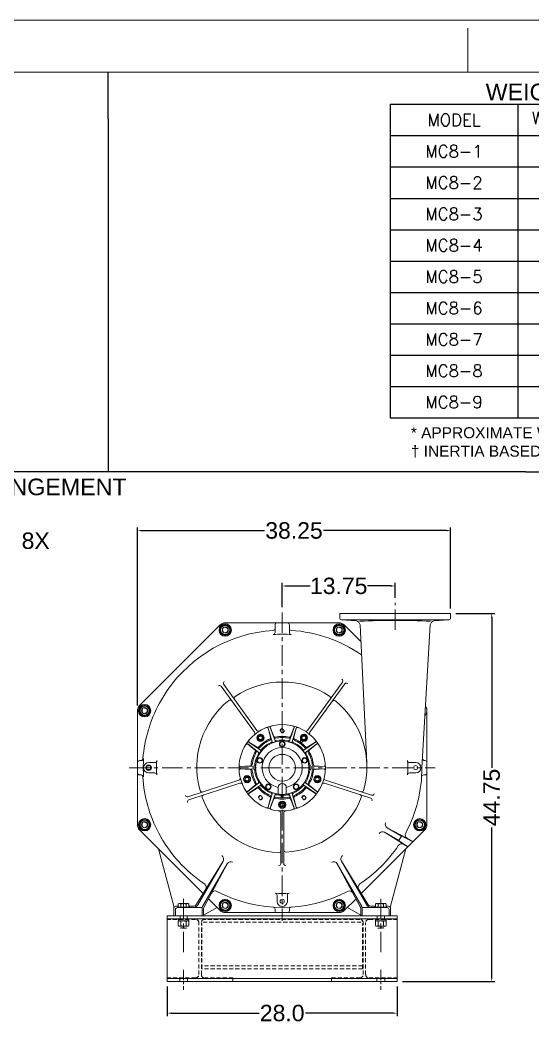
# Model space of a CAD drawing. Header units: inches. Extents: x -48 to 250, y -21 to 207.
# Drawn here: x 120.8 to 183.3, y 84.7 to 206.8 of the extents above; entities that cross this region are included whole.
import ezdxf
from ezdxf.enums import TextEntityAlignment as Align

# ---------------------------------------------------------------- set-up
doc = ezdxf.new("R2010")
doc.units = ezdxf.units.IN
doc.header["$MEASUREMENT"] = 0
doc.linetypes.add('CENTER', pattern=[2, 1.25, -0.25, 0.25, -0.25])
doc.linetypes.add('HIDDEN', pattern=[0.375, 0.25, -0.125])
doc.layers.get('Defpoints').update_dxf_attribs({"lineweight": 5})
for name, color, linetype, lineweight in [('CEN', 3, 'CENTER', 5), ('HID', 6, 'HIDDEN', 5), ('HID-HIDE', 6, 'HIDDEN', 5), ('OBJ', 7, 'Continuous', 5), ('TEXT', 104, 'Continuous', 5), ('TXT', 7, 'Continuous', 5)]:
    doc.layers.add(name, color=color, linetype=linetype, lineweight=lineweight)
doc.layers.add('Title Block', color=7, linetype='Continuous')
doc.styles.add('ACANSTS', font='romans.shx', dxfattribs={"height": 1})
doc.styles.add('Roman', font='romans')
doc.styles.get("Standard").update_dxf_attribs({"font": 'arial.ttf'})
doc.dimstyles.new('STANDARD 2 PLCS$0', dxfattribs={"dimtxt": 1, "dimasz": 0.5, "dimexe": 0.375, "dimexo": 0.625, "dimgap": 0.2, "dimtad": 0, "dimzin": 4, "dimdsep": 46, "dimtxsty": 'Standard', "dimcen": 0.09, "dimaunit": 1, "dimadec": 0, "dimazin": 1, "dimtfac": 1, "dimtofl": 0, "dimtmove": 0, "dimatfit": 3, "dimfxl": 1, "dimtolj": 1, "dimtzin": 4, "dimarcsym": 0})
doc.dimstyles.new('STANDARD 2 PLCS$3', dxfattribs={"dimtxt": 1, "dimasz": 0.5, "dimexe": 0.18, "dimexo": 0.0625, "dimgap": 0.09, "dimtad": 0, "dimtih": 1, "dimtoh": 1, "dimzin": 4, "dimdsep": 46, "dimtxsty": 'Standard', "dimcen": 0.09, "dimaunit": 1, "dimadec": 0, "dimazin": 1, "dimtfac": 1, "dimtofl": 0, "dimtmove": 1, "dimatfit": 3, "dimfxl": 1, "dimtolj": 1, "dimtzin": 4, "dimarcsym": 0})

# ---------------------------------------------------------------- blocks, each defined once
blk = doc.blocks.new('LONE STAR BLOWER TITLE BLOCK (SIZE A)')
at = {"layer": 'Title Block', "lineweight": 15}
for p, q in [((23.625, 18), (0, 18)), ((17.7188, 17.5), (17.7188, 17.9219)), ((23.125, 17.5), (0.5, 17.5)), ((23.125, 17.5), (0.5, 17.5))]:
    blk.add_line(p, q, dxfattribs=at)
at = {"layer": 'Title Block', "lineweight": 15, "style": 'ACANSTS'}
for tag, p, height in [('DRAWN_BY', (14.3692, 2.2855), 0.135), ('DRAWN_DATE', (15.5145, 2.2938), 0.135), ('DRAWING_SUBTITLE', (17.5134, 1.9768), 0.2025), ('CHECKED_BY', (14.3914, 1.9397), 0.135), ('CHECK_DATE', (15.4958, 1.9404), 0.135), ('ENGINEER', (14.3854, 1.6081), 0.135), ('DRAWING_SUBTITLE', (17.5109, 1.5494), 0.2025), ('ENG_DATE', (15.4868, 1.6029), 0.135), ('MANUFACTURING', (14.3811, 1.2706), 0.135), ('MFG_DATE', (15.4879, 1.2695), 0.135), ('CONTROL', (14.3811, 0.9331), 0.135), ('CONTROL_DATE', (15.4879, 0.932), 0.135), ('CAGE_CODE', (17.7275, 0.9163), 0.135), ('MODEL_FILE_NAME', (8.2952, 0.6111), 0.135), ('APPROVED_BY', (14.3698, 0.5685), 0.135), ('APPROVAL_DATE', (15.4796, 0.5615), 0.135)]:
    blk.add_attdef(tag, p, '', height=height, dxfattribs=at)
at = {"layer": 'Title Block', "lineweight": 15, "style": 'Roman', "flags": 8}
for tag, height, p in [('DWG_NUMBER', 0.2812, (18.9096, 1.1474)), ('SCALE', 0.135, (17.9035, 0.7041)), ('SHEETNUMBER', 0.135, (21.2556, 0.7041)), ('TOTA_SHEETS', 0.135, (21.8939, 0.7016))]:
    blk.add_attdef(tag, text='', height=height, dxfattribs=at).set_placement(p, align=Align.TOP_LEFT)
at = {"layer": 'Title Block', "lineweight": 15, "style": 'ACANSTS'}
blk.add_attdef('REVISION', text='', height=0.135, dxfattribs=at).set_placement((22.8495, 0.8933), align=Align.CENTER)
blk = doc.blocks.new('*D91')
at = {"color": 0, "lineweight": -2, "transparency": 16777216}
for p, q in [((135.13, 123.4), (135.13, 145.05)), ((135.63, 144.68), (150.61, 144.68)), ((172.75, 144.68), (157.78, 144.68)), ((173.25, 135.22), (173.25, 145.05))]:
    blk.add_line(p, q, dxfattribs=at)
at = {"color": 0, "transparency": 16777216}
for points in [[(135.63, 144.76), (135.63, 144.59), (135.13, 144.68)], [(172.75, 144.76), (172.75, 144.59), (173.25, 144.68)]]:
    blk.add_solid(points, dxfattribs=at)
at = {"layer": 'Defpoints', "color": 0, "transparency": 16777216}
for p in [(173.25, 144.68), (173.25, 134.59), (135.13, 122.78)]:
    blk.add_point(p, dxfattribs=at)
at = {"color": 0, "lineweight": 5, "transparency": 16777216, "insert": (154.19, 144.68), "char_height": 2, "attachment_point": 5}
blk.add_mtext('\\A1;38.25', dxfattribs=at)
blk = doc.blocks.new('*D92')
at = {"color": 0, "lineweight": -2, "transparency": 16777216}
for p, q in [((152.75, 135.35), (152.75, 138.31)), ((153.25, 137.94), (156.14, 137.94)), ((166, 137.94), (163.12, 137.94)), ((166.5, 136.51), (166.5, 138.31))]:
    blk.add_line(p, q, dxfattribs=at)
at = {"color": 0, "transparency": 16777216}
for points in [[(153.25, 138.02), (153.25, 137.85), (152.75, 137.94)], [(166, 138.02), (166, 137.85), (166.5, 137.94)]]:
    blk.add_solid(points, dxfattribs=at)
at = {"layer": 'Defpoints', "color": 0, "transparency": 16777216}
for p in [(152.75, 137.94), (166.5, 135.89), (152.75, 134.73)]:
    blk.add_point(p, dxfattribs=at)
at = {"color": 0, "lineweight": 5, "transparency": 16777216, "insert": (159.63, 137.94), "char_height": 2, "attachment_point": 5}
blk.add_mtext('\\A1;13.75', dxfattribs=at)
blk = doc.blocks.new('*D93')
at = {"color": 0, "lineweight": -2, "transparency": 16777216}
for p, q in [((138.75, 89.22), (138.75, 85.63)), ((166.75, 89.22), (166.75, 85.63)), ((139.25, 86), (149.94, 86)), ((166.25, 86), (155.57, 86))]:
    blk.add_line(p, q, dxfattribs=at)
at = {"color": 0, "transparency": 16777216}
for points in [[(139.25, 86.08), (139.25, 85.92), (138.75, 86)], [(166.25, 86.08), (166.25, 85.92), (166.75, 86)]]:
    blk.add_solid(points, dxfattribs=at)
at = {"layer": 'Defpoints', "color": 0, "transparency": 16777216}
for p in [(138.75, 89.84), (166.75, 89.84), (166.75, 86)]:
    blk.add_point(p, dxfattribs=at)
at = {"color": 0, "lineweight": 5, "transparency": 16777216, "insert": (152.75, 86), "char_height": 2, "attachment_point": 5}
blk.add_mtext('\\A1;28.0', dxfattribs=at)
blk = doc.blocks.new('*D94')
at = {"color": 0, "lineweight": -2, "transparency": 16777216}
for p, q in [((173.88, 134.59), (178.63, 134.59)), ((178.25, 134.09), (178.25, 115.84)), ((178.25, 90.34), (178.25, 108.59)), ((167.38, 89.84), (178.63, 89.84))]:
    blk.add_line(p, q, dxfattribs=at)
at = {"color": 0, "transparency": 16777216}
for points in [[(178.17, 134.09), (178.34, 134.09), (178.25, 134.59)], [(178.17, 90.34), (178.34, 90.34), (178.25, 89.84)]]:
    blk.add_solid(points, dxfattribs=at)
at = {"layer": 'Defpoints', "color": 0, "transparency": 16777216}
for p in [(173.25, 134.59), (166.75, 89.84), (178.25, 89.84)]:
    blk.add_point(p, dxfattribs=at)
at = {"color": 0, "lineweight": 5, "transparency": 16777216, "insert": (178.25, 112.22), "char_height": 2, "attachment_point": 5, "rotation": 90}
blk.add_mtext('\\A1;44.75', dxfattribs=at)
blk = doc.blocks.new('*D88')
at = {"layer": 'Defpoints', "color": 0, "linetype": 'Continuous', "ltscale": 3, "transparency": 16777216}
for p in [(91.04, 137.31), (91.51, 137.89)]:
    blk.add_point(p, dxfattribs=at)
at = {"layer": 'TEXT', "color": 0, "linetype": 'Continuous', "lineweight": -2, "ltscale": 3, "transparency": 16777216}
for p, q in [((95.82, 143.26), (91.82, 138.28)), ((96.32, 143.26), (95.82, 143.26)), ((91.18, 137.6), (91.36, 137.6)), ((91.27, 137.51), (91.27, 137.69))]:
    blk.add_line(p, q, dxfattribs=at)
at = {"layer": 'TEXT', "color": 0, "linetype": 'Continuous', "ltscale": 3, "transparency": 16777216}
blk.add_solid([(91.76, 138.33), (91.89, 138.23), (91.51, 137.89)], dxfattribs=at)
at = {"layer": 'TEXT', "color": 0, "linetype": 'Continuous', "lineweight": 5, "ltscale": 3, "transparency": 16777216, "insert": (110.4, 143.26), "char_height": 2, "attachment_point": 5}
blk.add_mtext('\\A1;3/4-10 UNC HOLE, 8X', dxfattribs=at)
blk = doc.blocks.new('*T95')
at = {"layer": 'Title Block', "color": 0, "linetype": 'ByBlock', "lineweight": -2, "transparency": 16777216}
for p, q in [((0, 0), (46.56, 0)), ((0, 0), (0, -38.12)), ((15.52, 0), (15.52, -38.12)), ((31.04, 0), (31.04, -38.12)), ((46.56, 0), (46.56, -38.12)), ((0, -3.81), (46.56, -3.81)), ((0, -7.62), (46.56, -7.62)), ((0, -11.44), (46.56, -11.44)), ((0, -15.25), (46.56, -15.25)), ((0, -19.06), (46.56, -19.06)), ((0, -22.87), (46.56, -22.87)), ((0, -26.68), (46.56, -26.68)), ((0, -30.49), (46.56, -30.49)), ((0, -34.31), (46.56, -34.31)), ((0, -38.12), (46.56, -38.12))]:
    blk.add_line(p, q, dxfattribs=at)
at = {"layer": 'Title Block', "color": 0, "lineweight": 5, "transparency": 16777216, "char_height": 1.47, "width": 14.4564, "attachment_point": 5, "style": 'Roman'}
for s, insert in [('MODEL', (7.76, -1.91)), ('WEIGHT (LB)', (23.28, -1.91)), ('WK² (LB-FT²)', (38.8, -1.91)), ('MC8-1', (7.76, -5.72)), ('560', (23.28, -5.72)), ('10', (38.8, -5.72)), ('MC8-2', (7.76, -9.53)), ('860', (23.28, -9.53)), ('19', (38.8, -9.53)), ('MC8-3', (7.76, -13.34)), ('1160', (23.28, -13.34)), ('29', (38.8, -13.34)), ('MC8-4', (7.76, -17.15)), ('1460', (23.28, -17.15)), ('38', (38.8, -17.15)), ('MC8-5', (7.76, -20.96)), ('1760', (23.28, -20.96)), ('47', (38.8, -20.96)), ('MC8-6', (7.76, -24.78)), ('2060', (23.28, -24.78)), ('57', (38.8, -24.78)), ('MC8-7', (7.76, -28.59)), ('2360', (23.28, -28.59)), ('66', (38.8, -28.59)), ('MC8-8', (7.76, -32.4)), ('2660', (23.28, -32.4)), ('76', (38.8, -32.4)), ('MC8-9', (7.76, -36.21)), ('2960', (23.28, -36.21)), ('86', (38.8, -36.21))]:
    blk.add_mtext(s, dxfattribs=dict(at, insert=insert))

msp = doc.modelspace()

# ---------------------------------------------------------------- linework, layer by layer
for p, q in [((131.578, 194.741), (131.578, 200.439)), ((131.578, 194.741), (131.578, 151.811)), ((182.362, 151.811), (-42.079, 151.811)), ((182.362, 151.811), (243.627, 151.811))]:
    msp.add_line(p, q)
at = {"lineweight": 5}
msp.add_line((138.757, 125.229), (137.823, 123.711), dxfattribs=at)
at = {"color": 7, "lineweight": 5}
for p, q in [((139.571, 97.842), (143.187, 97.842)), ((162.321, 97.842), (165.937, 97.842))]:
    msp.add_line(p, q, dxfattribs=at)
at = {"layer": 'CEN', "color": 5, "lineweight": 5, "ltscale": 2}
for p, q in [((166.504, 132.592), (166.504, 135.889)), ((152.754, 134.726), (152.754, 97.221)), ((134.134, 115.842), (171.374, 115.842)), ((140.754, 93.404), (140.754, 100.312)), ((164.754, 93.404), (164.754, 100.312))]:
    msp.add_line(p, q, dxfattribs=at)
at = {"layer": 'CEN', "color": 5, "lineweight": 5}
for p, q in [((140.754, 91.279), (140.754, 88.842)), ((164.754, 91.279), (164.754, 88.842))]:
    msp.add_line(p, q, dxfattribs=at)
at = {"layer": 'HID', "color": 7, "lineweight": 5, "ltscale": 2}
for p, q in [((140.284, 89.842), (140.284, 90.279)), ((141.224, 89.842), (141.224, 90.279)), ((164.284, 89.842), (164.284, 90.279)), ((165.224, 89.842), (165.224, 90.279))]:
    msp.add_line(p, q, dxfattribs=at)
at = {"layer": 'HID-HIDE', "color": 7, "lineweight": 5, "ltscale": 0.375}
for p, q in [((154.848, 119.034), (154.785, 118.94)), ((155.142, 118.82), (155.073, 118.731))]:
    msp.add_line(p, q, dxfattribs=at)
at = {"layer": 'HID-HIDE', "color": 7, "lineweight": 5, "ltscale": 2}
for p, q in [((152.585, 112.487), (152.588, 112.596)), ((152.923, 112.487), (152.92, 112.596)), ((140.314, 97.842), (140.314, 97.404)), ((141.194, 97.842), (141.194, 97.404)), ((164.314, 97.842), (164.314, 97.404)), ((165.194, 97.842), (165.194, 97.404)), ((142.198, 97.404), (138.754, 97.404)), ((140.191, 97.214), (140.104, 97.164)), ((140.104, 97.164), (140.104, 96.624)), ((140.191, 96.574), (140.104, 96.624)), ((140.119, 97.404), (140.119, 97.214)), ((140.119, 97.214), (141.389, 97.214)), ((140.191, 96.574), (141.316, 96.574)), ((140.429, 97.164), (140.429, 96.624)), ((141.079, 97.164), (141.079, 96.624)), ((141.316, 97.214), (141.403, 97.164)), ((141.316, 96.574), (141.403, 96.624)), ((141.389, 97.404), (141.389, 97.214)), ((141.403, 97.164), (141.403, 96.624)), ((142.598, 90.679), (142.598, 97.004)), ((142.91, 90.679), (142.91, 97.004)), ((142.973, 91.404), (142.973, 96.904)), ((162.378, 97.061), (143.13, 97.061)), ((162.198, 97.404), (143.31, 97.404)), ((162.535, 91.404), (162.535, 96.904)), ((162.598, 90.679), (162.598, 97.004)), ((162.91, 90.679), (162.91, 97.004)), ((163.31, 97.404), (166.754, 97.404)), ((164.191, 97.214), (164.104, 97.164)), ((164.104, 97.164), (164.104, 96.624)), ((164.191, 96.574), (164.104, 96.624)), ((164.119, 97.404), (164.119, 97.214)), ((164.119, 97.214), (165.389, 97.214)), ((164.191, 96.574), (165.316, 96.574)), ((164.429, 97.164), (164.429, 96.624)), ((165.079, 97.164), (165.079, 96.624)), ((165.316, 97.214), (165.403, 97.164)), ((165.316, 96.574), (165.403, 96.624)), ((165.389, 97.404), (165.389, 97.214)), ((165.403, 97.164), (165.403, 96.624)), ((140.426, 96.312), (140.379, 96.359)), ((140.379, 96.359), (141.129, 96.359)), ((141.082, 96.312), (140.426, 96.312)), ((141.082, 96.312), (141.129, 96.359)), ((165.129, 96.359), (164.379, 96.359)), ((164.426, 96.312), (164.379, 96.359)), ((164.426, 96.312), (165.082, 96.312)), ((165.082, 96.312), (165.129, 96.359)), ((162.535, 91.747), (142.973, 91.747)), ((162.535, 91.404), (142.973, 91.404)), ((142.198, 90.279), (138.754, 90.279)), ((146.754, 90.279), (143.31, 90.279)), ((146.754, 90.279), (146.754, 89.842)), ((158.754, 90.279), (162.198, 90.279)), ((158.754, 90.279), (158.754, 89.842)), ((163.31, 90.279), (166.754, 90.279))]:
    msp.add_line(p, q, dxfattribs=at)
at = {"layer": 'HID-HIDE', "color": 3, "lineweight": 5, "ltscale": 2}
for centre in [(145.818, 132.587), (159.69, 132.587), (136.009, 122.778), (136.009, 108.906), (169.499, 108.906), (145.818, 99.096), (159.69, 99.096)]:
    msp.add_circle(centre, 0.328, dxfattribs=at)
at = {"layer": 'HID-HIDE', "color": 7, "lineweight": 5, "ltscale": 2}
for centre, radius in [((150.109, 119.482), 0.211), ((152.754, 120.342), 0.25), ((155.399, 119.482), 0.211), ((148.474, 114.451), 0.211), ((157.034, 114.451), 0.211), ((150.109, 112.201), 0.25), ((155.399, 112.201), 0.25), ((152.754, 111.342), 0.211)]:
    msp.add_circle(centre, radius, dxfattribs=at)
at = {"layer": 'HID-HIDE', "lineweight": 5}
msp.add_circle((136.504, 115.842), 0.295, dxfattribs=at)
at = {"layer": 'HID-HIDE', "color": 7, "lineweight": 5, "ltscale": 2}
for centre, radius, start, end in [((140.267, 96.927), 0.288, 55.61575, 115.61575), ((140.267, 96.861), 0.288, 244.38425, 304.38425), ((140.754, 96.139), 1.075, 72.41205, 107.58795), ((140.754, 97.648), 1.075, 252.41205, 287.58795), ((141.241, 96.927), 0.288, 64.38425, 124.38425), ((141.241, 96.861), 0.288, 235.61575, 295.61575), ((142.198, 97.004), 0.4, 0, 90), ((143.31, 97.004), 0.4, 90, 180), ((162.198, 97.004), 0.4, 0, 90), ((163.31, 97.004), 0.4, 90, 180), ((164.267, 96.927), 0.288, 55.61575, 115.61575), ((164.267, 96.861), 0.288, 244.38425, 304.38425), ((164.754, 96.139), 1.075, 72.41205, 107.58795), ((164.754, 97.648), 1.075, 252.41205, 287.58795), ((165.241, 96.927), 0.288, 64.38425, 124.38425), ((165.241, 96.861), 0.288, 235.61575, 295.61575), ((142.198, 90.679), 0.4, 270, 0), ((143.31, 90.679), 0.4, 180, 270), ((162.198, 90.679), 0.4, 270, 0), ((163.31, 90.679), 0.4, 180, 270)]:
    msp.add_arc(centre, radius, start, end, dxfattribs=at)
at = {"layer": 'OBJ', "lineweight": 5}
for p, q in [((159.754, 134.592), (173.254, 134.592)), ((159.754, 134.592), (159.754, 134.092)), ((173.254, 134.592), (173.254, 134.092)), ((136.818, 124.825), (145.199, 133.206)), ((145.818, 133.462), (159.69, 133.462)), ((151.879, 132.291), (151.879, 133.212)), ((153.629, 132.291), (153.629, 133.212)), ((161.765, 133.689), (159.982, 133.843)), ((160.004, 133.842), (173.004, 133.842)), ((160.309, 133.206), (162.322, 131.193)), ((162.222, 133.216), (163.049, 116.438)), ((170.78, 133.22), (169.758, 115.842)), ((171.237, 133.689), (173.025, 133.843)), ((149.38, 120.167), (145.331, 125.739)), ((149.683, 120.387), (145.635, 125.959)), ((155.825, 120.387), (160.089, 126.256)), ((156.128, 120.167), (160.392, 126.036)), ((135.39, 123.397), (136.818, 124.825)), ((135.134, 108.906), (135.134, 122.778)), ((170.374, 122.778), (170.374, 108.906)), ((135.631, 116.717), (135.384, 116.717)), ((136.504, 116.467), (137.235, 116.467)), ((169.004, 116.467), (168.27, 116.467)), ((170.075, 116.717), (170.124, 116.717)), ((135.631, 114.967), (135.384, 114.967)), ((136.504, 115.217), (137.235, 115.217)), ((169.004, 115.217), (168.27, 115.217)), ((169.971, 114.967), (170.124, 114.967)), ((147.482, 114.326), (141.282, 112.311)), ((147.598, 113.969), (141.398, 111.955)), ((157.91, 113.969), (163.52, 112.146)), ((158.026, 114.326), (163.636, 112.503)), ((152.566, 110.359), (152.566, 104.172)), ((152.941, 110.359), (152.941, 104.172)), ((136.82, 106.857), (135.39, 108.287)), ((170.118, 108.287), (162.378, 100.547)), ((165.205, 107.996), (168.054, 106.223)), ((166.937, 106.997), (165.205, 107.996)), ((165.542, 108.523), (168.683, 106.852)), ((167.257, 107.533), (165.542, 108.523)), ((167.257, 107.533), (166.937, 106.997)), ((167.257, 107.533), (167.366, 107.511)), ((143.128, 100.549), (136.82, 106.857)), ((166.937, 106.997), (167.011, 106.916)), ((167.422, 106.64), (168.069, 106.238)), ((167.812, 107.293), (168.669, 106.838)), ((139.571, 99.003), (137.703, 105.974)), ((165.937, 99.003), (167.805, 105.974)), ((145.547, 104.496), (142.327, 99.242)), ((142.427, 99.092), (145.547, 104.496)), ((143.071, 98.958), (146.073, 104.157)), ((146.073, 104.157), (143.248, 98.94)), ((162.437, 98.958), (159.435, 104.157)), ((159.435, 104.157), (162.26, 98.94)), ((163.081, 99.092), (159.961, 104.496)), ((159.961, 104.496), (163.181, 99.242)), ((152.129, 99.592), (152.129, 100.323)), ((153.379, 99.592), (153.379, 100.323)), ((139.571, 97.842), (139.571, 99.003)), ((139.821, 99.003), (140.104, 99.003)), ((140.191, 99.312), (140.104, 99.262)), ((140.104, 98.901), (140.104, 99.262)), ((141.316, 99.312), (140.191, 99.312)), ((140.429, 98.89), (140.429, 99.262)), ((141.079, 98.89), (141.079, 99.262)), ((141.316, 99.312), (141.403, 99.262)), ((141.403, 98.901), (141.403, 99.262)), ((141.403, 99.003), (141.9, 99.003)), ((145.199, 98.478), (143.771, 99.906)), ((161.739, 99.908), (160.309, 98.478)), ((164.104, 99.003), (163.608, 99.003)), ((164.191, 99.312), (164.104, 99.262)), ((164.104, 98.901), (164.104, 99.262)), ((164.191, 99.312), (165.316, 99.312)), ((164.429, 98.89), (164.429, 99.262)), ((165.079, 98.89), (165.079, 99.262)), ((165.316, 99.312), (165.403, 99.262)), ((165.403, 98.901), (165.403, 99.262)), ((165.687, 99.003), (165.403, 99.003)), ((165.937, 97.842), (165.937, 99.003)), ((139.754, 97.842), (139.754, 98.592)), ((143.022, 98.842), (140.004, 98.842)), ((143.004, 97.842), (143.004, 98.708)), ((143.187, 97.842), (143.187, 98.702)), ((144.827, 98.85), (143.189, 97.904)), ((159.69, 98.221), (145.818, 98.221)), ((151.879, 98.625), (151.879, 98.471)), ((153.629, 98.625), (153.629, 98.471)), ((160.681, 98.85), (162.318, 97.904)), ((162.321, 97.842), (162.321, 98.702)), ((162.486, 98.842), (165.504, 98.842)), ((162.504, 97.842), (162.504, 98.708)), ((165.754, 97.842), (165.754, 98.592))]:
    msp.add_line(p, q, dxfattribs=at)
at = {"layer": 'OBJ', "color": 7, "lineweight": 5}
for p, q in [((151.335, 119.499), (151.044, 120.671)), ((151.056, 120.648), (151.535, 118.999)), ((151.753, 119.635), (151.299, 120.754)), ((151.303, 120.728), (151.884, 119.112)), ((154.205, 120.728), (153.623, 119.112)), ((153.755, 119.635), (154.209, 120.754)), ((154.452, 120.648), (153.973, 118.999)), ((154.173, 119.499), (154.464, 120.671)), ((149.456, 117.966), (148.532, 118.744)), ((148.555, 118.732), (149.912, 117.679)), ((149.714, 118.322), (148.689, 118.96)), ((148.708, 118.942), (150.128, 117.977)), ((154.834, 119.044), (154.773, 118.956)), ((154.834, 119.044), (155.157, 118.809)), ((154.894, 119), (155.041, 119.203)), ((155.041, 119.203), (155.244, 119.056)), ((155.157, 118.809), (155.091, 118.724)), ((155.097, 118.853), (155.244, 119.056)), ((156.8, 118.942), (155.38, 117.977)), ((156.953, 118.732), (155.596, 117.679)), ((155.794, 118.322), (156.818, 118.96)), ((156.052, 117.966), (156.976, 118.744)), ((148.837, 116.062), (147.633, 115.976)), ((147.658, 115.972), (149.375, 116.025)), ((157.849, 115.972), (156.133, 116.025)), ((156.671, 116.062), (157.875, 115.976)), ((148.837, 115.622), (147.633, 115.708)), ((147.658, 115.712), (149.375, 115.658)), ((157.849, 115.712), (156.133, 115.658)), ((156.671, 115.622), (157.875, 115.708)), ((149.456, 113.717), (148.532, 112.94)), ((148.555, 112.952), (149.912, 114.004)), ((148.708, 112.742), (150.128, 113.707)), ((156.8, 112.742), (155.38, 113.707)), ((156.953, 112.952), (155.596, 114.004)), ((156.052, 113.717), (156.976, 112.94)), ((149.714, 113.362), (148.689, 112.723)), ((151.056, 111.036), (151.535, 112.685)), ((151.303, 110.956), (151.884, 112.571)), ((152.254, 113.43), (152.254, 112.685)), ((152.566, 112.487), (152.57, 112.597)), ((152.566, 112.487), (152.941, 112.487)), ((152.629, 112.487), (152.629, 112.237)), ((152.879, 112.487), (152.879, 112.237)), ((152.941, 112.487), (152.938, 112.597)), ((153.254, 113.43), (153.254, 112.685)), ((154.205, 110.956), (153.623, 112.571)), ((154.452, 111.036), (153.973, 112.685)), ((155.794, 113.362), (156.818, 112.723)), ((151.335, 112.184), (151.044, 111.013)), ((151.753, 112.049), (151.299, 110.93)), ((152.629, 112.237), (152.879, 112.237)), ((153.755, 112.049), (154.209, 110.93)), ((154.173, 112.184), (154.464, 111.013)), ((166.754, 97.842), (138.754, 97.842)), ((138.754, 89.842), (138.754, 97.842)), ((166.754, 89.842), (166.754, 97.842)), ((166.754, 97.467), (138.754, 97.467)), ((166.754, 90.217), (138.754, 90.217)), ((166.754, 89.842), (138.754, 89.842))]:
    msp.add_line(p, q, dxfattribs=at)
at = {"layer": 'OBJ', "lineweight": 5}
for points in [[(145.903, 133.231), (145.302, 132.982), (145.218, 132.338), (145.733, 131.943), (146.333, 132.192), (146.418, 132.836)], [(160.205, 132.982), (159.605, 133.231), (159.09, 132.836), (159.175, 132.192), (159.775, 131.943), (160.29, 132.338)], [(135.613, 123.293), (135.365, 122.693), (135.76, 122.178), (136.404, 122.263), (136.653, 122.863), (136.257, 123.378)], [(136.723, 116.06), (136.285, 116.06), (136.285, 115.623), (136.723, 115.623)], [(135.365, 108.99), (135.613, 108.39), (136.257, 108.306), (136.653, 108.821), (136.404, 109.421), (135.76, 109.506)], [(169.895, 108.39), (170.143, 108.99), (169.748, 109.506), (169.104, 109.421), (168.855, 108.821), (169.251, 108.306)], [(145.302, 98.701), (145.903, 98.452), (146.418, 98.848), (146.333, 99.492), (145.733, 99.74), (145.218, 99.345)], [(160.205, 98.701), (159.605, 98.452), (159.09, 98.848), (159.175, 99.492), (159.775, 99.74), (160.29, 99.345)]]:
    msp.add_lwpolyline(points, close=True, dxfattribs=at)
at = {"layer": 'OBJ', "color": 7, "lineweight": 5}
for points in [[(150.452, 119.746), (150.052, 119.912), (149.709, 119.648), (149.765, 119.219), (150.165, 119.053), (150.509, 119.317)], [(155.756, 119.237), (155.79, 119.669), (155.433, 119.914), (155.042, 119.728), (155.008, 119.296), (155.365, 119.051)], [(152.916, 118.435), (153.079, 118.717), (152.916, 118.998), (152.592, 118.998), (152.429, 118.717), (152.592, 118.435)], [(150.337, 116.798), (150.12, 117.039), (149.802, 116.972), (149.702, 116.663), (149.919, 116.421), (150.237, 116.489)], [(155.271, 116.489), (155.589, 116.421), (155.806, 116.663), (155.706, 116.972), (155.388, 117.039), (155.171, 116.798)], [(148.33, 114.859), (148.048, 114.53), (148.193, 114.122), (148.619, 114.043), (148.9, 114.372), (148.755, 114.78)], [(156.911, 114.036), (157.332, 114.137), (157.455, 114.552), (157.157, 114.866), (156.736, 114.765), (156.613, 114.35)], [(151.098, 113.839), (150.801, 113.707), (150.767, 113.384), (151.03, 113.193), (151.327, 113.325), (151.361, 113.648)], [(154.147, 113.648), (154.181, 113.325), (154.478, 113.193), (154.74, 113.384), (154.707, 113.707), (154.41, 113.839)], [(152.321, 111.33), (152.547, 110.961), (152.98, 110.973), (153.187, 111.353), (152.961, 111.722), (152.528, 111.711)]]:
    msp.add_lwpolyline(points, close=True, dxfattribs=at)
at = {"layer": 'OBJ', "lineweight": 5}
for centre, radius in [((145.818, 132.587), 0.75), ((145.818, 132.587), 0.65), ((145.818, 132.587), 0.562), ((159.69, 132.587), 0.75), ((159.69, 132.587), 0.65), ((159.69, 132.587), 0.562), ((145.818, 132.587), 0.375), ((159.69, 132.587), 0.375), ((136.009, 122.778), 0.75), ((136.009, 122.778), 0.65), ((136.009, 122.778), 0.562), ((136.009, 122.778), 0.375), ((136.504, 115.842), 0.335), ((169.004, 115.842), 0.25), ((136.009, 108.906), 0.75), ((136.009, 108.906), 0.65), ((136.009, 108.906), 0.562), ((136.009, 108.906), 0.375), ((169.499, 108.906), 0.75), ((169.499, 108.906), 0.65), ((169.499, 108.906), 0.562), ((169.499, 108.906), 0.375), ((145.818, 99.096), 0.75), ((145.818, 99.096), 0.65), ((145.818, 99.096), 0.562), ((145.818, 99.096), 0.375), ((152.754, 99.592), 0.25), ((159.69, 99.096), 0.75), ((159.69, 99.096), 0.65), ((159.69, 99.096), 0.562), ((159.69, 99.096), 0.375)]:
    msp.add_circle(centre, radius, dxfattribs=at)
at = {"layer": 'OBJ', "color": 7, "lineweight": 5}
for centre, radius in [((152.754, 115.842), 5.25), ((150.109, 119.482), 0.436), ((150.109, 119.482), 0.375), ((150.109, 119.482), 0.25), ((152.754, 120.342), 0.211), ((155.399, 119.482), 0.436), ((155.399, 119.482), 0.375), ((155.399, 119.482), 0.25), ((152.754, 115.842), 3.25), ((152.754, 118.717), 0.341), ((152.754, 118.717), 0.281), ((152.754, 115.842), 1.625), ((150.02, 116.73), 0.341), ((150.02, 116.73), 0.281), ((155.488, 116.73), 0.341), ((155.488, 116.73), 0.281), ((148.474, 114.451), 0.436), ((148.474, 114.451), 0.375), ((157.034, 114.451), 0.436), ((157.034, 114.451), 0.375), ((148.474, 114.451), 0.25), ((151.064, 113.516), 0.341), ((151.064, 113.516), 0.281), ((154.444, 113.516), 0.341), ((154.444, 113.516), 0.281), ((157.034, 114.451), 0.25), ((150.109, 112.201), 0.211), ((155.399, 112.201), 0.211), ((152.754, 111.342), 0.436), ((152.754, 111.342), 0.375), ((152.754, 111.342), 0.25)]:
    msp.add_circle(centre, radius, dxfattribs=at)
at = {"layer": 'OBJ', "lineweight": 5}
for centre, radius, start, end in [((145.818, 132.587), 0.875, 90, 135), ((152.129, 133.212), 0.25, 90, 180), ((153.379, 133.212), 0.25, 0, 90), ((159.69, 132.587), 0.875, 45, 90), ((160.004, 134.092), 0.25, 180, 270), ((161.722, 133.191), 0.5, 2.82151, 85.08276), ((166.503, 45.299), 88.458, 87.21191, 92.78798), ((171.28, 133.191), 0.5, 94.91322, 176.63381), ((173.004, 134.092), 0.25, 270, 0), ((152.754, 115.57), 17.006, 93.73889, 145.39277), ((151.629, 132.789), 0.25, 273.73889, 0), ((151.629, 132.291), 0.25, 273.91254, 0), ((152.754, 115.842), 16.237, 86.08746, 93.91254), ((153.879, 132.789), 0.25, 180, 266.26111), ((153.879, 132.291), 0.25, 180, 266.08746), ((152.754, 115.57), 17.006, 55.43983, 86.27694), ((145.129, 125.592), 0.25, 36, 128.02561), ((145.837, 126.106), 0.25, 123.97439, 216), ((152.823, 115.91), 10.351, 56.57274, 124.06224), ((159.886, 126.403), 0.25, 324, 55.96731), ((160.594, 125.889), 0.25, 52.03269, 144), ((158.387, 124.34), 0.25, 324, 56.57274), ((136.009, 122.778), 0.875, 135, 180), ((152.754, 115.57), 17.006, 151.39962, 175.35689), ((152.711, 115.929), 10.351, 128.57274, 196.06224), ((146.413, 123.826), 0.25, 36, 128.57274), ((147.166, 124.278), 0.25, 124.06224, 216), ((159.063, 123.781), 0.25, 51.02846, 144), ((152.711, 115.929), 10.351, 344.09, 51.02846), ((169.499, 122.778), 0.875, 316.17966, 37.08796), ((135.384, 116.467), 0.25, 90, 180), ((135.555, 116.967), 0.25, 270, 355.35689), ((135.631, 116.967), 0.25, 270, 356.24092), ((152.754, 115.842), 16.91, 176.24092, 183.75908), ((136.504, 115.842), 0.625, 90, 270), ((137.235, 116.717), 0.25, 270, 356.77285), ((152.754, 115.842), 15.293, 176.77285, 183.22715), ((152.754, 115.842), 15.29, 356.77228, 3.22772), ((168.27, 116.717), 0.25, 183.22772, 270), ((169.004, 115.842), 0.625, 270, 90), ((170.075, 116.967), 0.25, 176.63381, 270), ((170.124, 116.467), 0.25, 0, 90), ((135.384, 115.217), 0.25, 180, 270), ((135.537, 114.717), 0.25, 3.73936, 90), ((135.631, 114.717), 0.25, 3.75908, 90), ((137.235, 114.967), 0.25, 3.22715, 90), ((152.754, 115.842), 17.004, 332.13453, 359.99909), ((168.27, 114.967), 0.25, 90, 176.77228), ((169.971, 114.717), 0.25, 90, 176.26064), ((170.124, 115.217), 0.25, 270, 0), ((152.754, 115.842), 17.004, 183.73936, 207.83036), ((141.204, 112.549), 0.25, 195.91231, 288), ((143.004, 113.134), 0.25, 196.06224, 288), ((143.253, 112.295), 0.25, 108, 200.55934), ((162.148, 112.329), 0.25, 339.12498, 72), ((162.424, 113.16), 0.25, 252, 344.09), ((163.714, 112.741), 0.25, 252, 344.20135), ((141.475, 111.717), 0.25, 108, 200.08769), ((152.71, 115.842), 10.35, 200.55934, 267.76421), ((152.711, 115.929), 10.351, 272.72889, 339.12498), ((163.443, 111.909), 0.25, 339.79865, 72), ((136.009, 108.906), 0.875, 180, 225), ((165.792, 108.957), 0.5, 152.16207, 240), ((169.499, 108.906), 0.875, 315, 0), ((152.754, 115.842), 17.004, 207.83036, 236.17073), ((164.955, 107.563), 0.5, 60, 145.84328), ((168.229, 107.661), 0.5, 152.13453, 241.98871), ((152.754, 115.842), 17.004, 303.81022, 326.19773), ((167.299, 106.104), 0.5, 58.10404, 146.19773), ((145.114, 104.746), 0.5, 330, 55.44962), ((152.316, 105.749), 0.25, 267.76421, 0), ((153.191, 105.839), 0.25, 180, 272.72889), ((160.394, 104.746), 0.5, 124.55038, 210), ((146.506, 103.907), 0.5, 62.36652, 150), ((152.316, 104.172), 0.25, 270, 0), ((153.191, 104.172), 0.25, 180, 270), ((159.002, 103.907), 0.5, 30, 117.63348), ((143.009, 101.301), 0.5, 328.33533, 56.17073), ((162.494, 101.298), 0.5, 123.81022, 211.80999), ((144.58, 100.364), 0.5, 62.16257, 151.73622), ((152.754, 115.842), 17.004, 242.16257, 297.85293), ((151.879, 100.323), 0.25, 0, 86.77285), ((152.754, 115.842), 15.293, 266.77285, 273.22715), ((153.629, 100.323), 0.25, 93.22715, 180), ((160.932, 100.366), 0.5, 28.10548, 117.85293), ((139.821, 98.753), 0.25, 90, 180), ((140.267, 99.024), 0.288, 55.61575, 115.61575), ((140.754, 98.237), 1.075, 72.41205, 107.58795), ((141.241, 99.024), 0.288, 64.38425, 124.38425), ((141.9, 99.503), 0.5, 270, 328.49669), ((141.994, 99.342), 0.5, 270, 330), ((143.504, 98.708), 0.5, 150, 180), ((143.687, 98.702), 0.5, 151.56179, 180), ((151.629, 98.625), 0.25, 0, 86.26064), ((152.754, 99.592), 0.625, 180, 0), ((153.879, 98.625), 0.25, 93.73756, 180), ((161.821, 98.702), 0.5, 0, 28.32944), ((162.004, 98.708), 0.5, 0, 30), ((163.514, 99.342), 0.5, 210, 270), ((163.608, 99.503), 0.5, 211.60408, 270), ((164.267, 99.024), 0.288, 55.61575, 115.61575), ((164.754, 98.237), 1.075, 72.41205, 107.58795), ((165.241, 99.024), 0.288, 64.38425, 124.38425), ((165.687, 98.753), 0.25, 0, 90), ((140.004, 98.592), 0.25, 90, 180), ((145.818, 99.096), 0.875, 225, 270), ((152.129, 98.471), 0.25, 180, 270), ((153.379, 98.471), 0.25, 270, 0), ((159.69, 99.096), 0.875, 270, 315), ((165.504, 98.592), 0.25, 0, 90)]:
    msp.add_arc(centre, radius, start, end, dxfattribs=at)
at = {"layer": 'OBJ', "color": 7, "lineweight": 5}
for centre, radius, start, end in [((149.177, 120.02), 0.25, 310.56244, 36), ((149.885, 120.534), 0.25, 216, 301.43756), ((151.873, 119.684), 0.13, 202.07031, 282.91394), ((152.754, 115.842), 3.812, 77.08606, 102.91394), ((153.635, 119.684), 0.13, 257.08606, 337.92969), ((155.623, 120.534), 0.25, 238.56244, 324), ((156.33, 120.02), 0.25, 144, 229.43756), ((152.754, 115.842), 3.812, 113.08606, 138.91394), ((152.754, 115.842), 3.67, 113.27513, 138.72487), ((152.754, 115.842), 3.36, 113.58512, 138.41488), ((151.208, 119.468), 0.13, 293.08606, 13.92969), ((151.248, 119.331), 0.13, 295.52687, 16.19995), ((151.354, 119.038), 0.13, 295.23392, 16.19995), ((152.754, 115.842), 3.268, 102.70256, 113.29744), ((151.41, 118.962), 0.13, 293.29744, 16.19995), ((151.922, 119.55), 0.13, 199.80005, 280.47313), ((152.007, 119.156), 0.13, 199.80005, 282.70256), ((152.007, 119.25), 0.13, 199.80005, 280.76608), ((152.754, 115.842), 3.67, 77.27513, 102.72487), ((152.754, 115.842), 3.36, 77.58512, 102.41488), ((153.501, 119.156), 0.13, 257.29744, 340.19995), ((152.754, 115.842), 3.268, 66.70256, 77.29744), ((153.5, 119.25), 0.13, 259.23392, 340.19995), ((153.586, 119.55), 0.13, 259.52687, 340.19995), ((154.098, 118.962), 0.13, 163.80005, 246.70256), ((154.154, 119.038), 0.13, 163.80005, 244.76608), ((152.754, 115.842), 3.36, 41.58512, 66.41488), ((154.26, 119.331), 0.13, 163.80005, 244.47313), ((154.299, 119.468), 0.13, 166.07031, 246.91394), ((152.754, 115.842), 3.67, 41.27513, 66.72487), ((152.754, 115.842), 3.812, 57.00448, 66.91394), ((152.754, 115.842), 3.812, 41.08606, 50.99552), ((152.754, 115.842), 3.812, 149.08606, 174.91394), ((152.754, 115.842), 3.67, 149.27513, 174.72487), ((152.754, 115.842), 3.36, 149.58512, 174.41488), ((149.372, 117.867), 0.13, 329.08606, 49.92969), ((149.484, 117.779), 0.13, 331.52687, 52.19995), ((149.783, 118.432), 0.13, 238.07031, 318.91394), ((149.743, 117.605), 0.13, 331.23392, 52.19995), ((149.901, 118.353), 0.13, 235.80005, 316.47313), ((149.833, 117.577), 0.13, 329.29744, 52.19995), ((152.754, 115.842), 3.268, 138.70256, 149.29744), ((150.146, 118.161), 0.13, 235.80005, 316.76608), ((150.201, 118.084), 0.13, 235.80005, 318.70256), ((152.754, 115.842), 2.444, 284.1686, 255.8314), ((152.754, 115.842), 3.268, 30.70256, 41.29744), ((155.307, 118.084), 0.13, 221.29744, 304.19995), ((155.361, 118.161), 0.13, 223.23392, 304.19995), ((155.607, 118.353), 0.13, 223.52687, 304.19995), ((155.675, 117.577), 0.13, 127.80005, 210.70256), ((155.725, 118.432), 0.13, 221.08606, 301.92969), ((155.765, 117.605), 0.13, 127.80005, 208.76608), ((152.754, 115.842), 3.36, 5.58512, 30.41488), ((156.023, 117.779), 0.13, 127.80005, 208.47313), ((152.754, 115.842), 3.67, 5.27513, 30.72487), ((156.136, 117.867), 0.13, 130.07031, 210.91394), ((152.754, 115.842), 3.812, 5.08606, 30.91394), ((148.828, 116.191), 0.13, 274.07031, 354.91394), ((148.97, 116.196), 0.13, 271.80005, 352.47313), ((149.281, 116.185), 0.13, 271.80005, 352.76608), ((149.371, 116.155), 0.13, 271.80005, 354.70256), ((152.754, 115.842), 3.268, 174.70256, 185.29744), ((156.137, 116.155), 0.13, 185.29744, 268.19995), ((152.754, 115.842), 3.268, 354.70256, 5.29744), ((156.226, 116.185), 0.13, 187.23392, 268.19995), ((156.538, 116.196), 0.13, 187.52687, 268.19995), ((156.68, 116.191), 0.13, 185.08606, 265.92969), ((148.828, 115.492), 0.13, 5.08606, 85.92969), ((152.754, 115.842), 3.812, 185.08606, 210.91394), ((148.97, 115.487), 0.13, 7.52687, 88.19995), ((152.754, 115.842), 3.67, 185.27513, 210.72487), ((149.281, 115.498), 0.13, 7.23392, 88.19995), ((149.371, 115.528), 0.13, 5.29744, 88.19995), ((152.754, 115.842), 3.36, 185.58512, 210.41488), ((152.754, 115.842), 3.36, 329.58512, 354.41488), ((152.754, 115.842), 3.67, 329.27513, 354.72487), ((156.137, 115.528), 0.13, 91.80005, 174.70256), ((152.754, 115.842), 3.812, 329.08606, 354.91394), ((156.226, 115.498), 0.13, 91.80005, 172.76608), ((156.538, 115.487), 0.13, 91.80005, 172.47313), ((156.68, 115.492), 0.13, 94.07031, 174.91394), ((147.404, 114.564), 0.25, 288, 13.43756), ((147.675, 113.731), 0.25, 22.56244, 108), ((149.372, 113.817), 0.13, 310.07031, 30.91394), ((149.484, 113.905), 0.13, 307.80005, 28.47313), ((149.743, 114.078), 0.13, 307.80005, 28.76608), ((149.833, 114.107), 0.13, 307.80005, 30.70256), ((152.754, 115.842), 3.268, 210.70256, 221.29744), ((150.146, 113.523), 0.13, 43.23392, 124.19995), ((150.201, 113.599), 0.13, 41.29744, 124.19995), ((152.754, 115.842), 3.36, 221.58512, 246.41488), ((152.754, 115.842), 3.36, 293.58512, 318.41488), ((152.754, 115.842), 3.268, 318.70256, 329.29744), ((155.307, 113.599), 0.13, 55.80005, 138.70256), ((155.361, 113.523), 0.13, 55.80005, 136.76608), ((155.675, 114.107), 0.13, 149.29744, 232.19995), ((155.765, 114.078), 0.13, 151.23392, 232.19995), ((156.023, 113.905), 0.13, 151.52687, 232.19995), ((156.136, 113.817), 0.13, 149.08606, 229.92969), ((157.833, 113.731), 0.25, 72, 157.43756), ((158.103, 114.564), 0.25, 166.56244, 252), ((149.783, 113.251), 0.13, 41.08606, 121.92969), ((149.901, 113.331), 0.13, 43.52687, 124.19995), ((152.754, 115.842), 3.812, 221.08606, 246.91394), ((152.754, 115.842), 3.67, 221.27513, 246.72487), ((151.208, 112.216), 0.13, 346.07031, 66.91394), ((151.248, 112.353), 0.13, 343.80005, 64.47313), ((151.354, 112.645), 0.13, 343.80005, 64.76608), ((152.754, 115.842), 3.268, 246.70256, 257.29744), ((151.41, 112.721), 0.13, 343.80005, 66.70256), ((152.007, 112.527), 0.13, 77.29744, 160.19995), ((152.007, 112.433), 0.13, 79.23392, 160.19995), ((152.754, 115.842), 3.36, 257.58512, 267.86769), ((152.124, 113.346), 0.13, 0, 75.8314), ((152.317, 112.685), 0.063, 180, 262.1188), ((152.754, 115.842), 3.36, 272.13231, 282.41488), ((153.191, 112.685), 0.063, 277.8812, 0), ((153.384, 113.346), 0.13, 104.1686, 180), ((152.754, 115.842), 3.268, 282.70256, 293.29744), ((153.501, 112.527), 0.13, 19.80005, 102.70256), ((153.5, 112.433), 0.13, 19.80005, 100.76608), ((154.098, 112.721), 0.13, 113.29744, 196.19995), ((154.154, 112.645), 0.13, 115.23392, 196.19995), ((154.26, 112.353), 0.13, 115.52687, 196.19995), ((154.299, 112.216), 0.13, 113.08606, 193.92969), ((152.754, 115.842), 3.67, 293.27513, 318.72487), ((152.754, 115.842), 3.812, 293.08606, 318.91394), ((155.607, 113.331), 0.13, 55.80005, 136.47313), ((155.725, 113.251), 0.13, 58.07031, 138.91394), ((151.873, 112), 0.13, 77.08606, 157.92969), ((151.922, 112.134), 0.13, 79.52687, 160.19995), ((152.754, 115.842), 3.812, 257.08606, 282.91394), ((152.754, 115.842), 3.67, 257.27513, 282.72487), ((153.586, 112.134), 0.13, 19.80005, 100.47313), ((153.635, 112), 0.13, 22.07031, 102.91394), ((152.316, 110.359), 0.25, 0, 85.43756), ((153.191, 110.359), 0.25, 94.56244, 180)]:
    msp.add_arc(centre, radius, start, end, dxfattribs=at)
at = {"layer": 'OBJ', "color": 7, "lineweight": 5, "extrusion": (0, 0, -1)}
for centre, major_axis, start_param, end_param in [((151.541, 120.805), (0.238, 0.077), 3.1415927, 4.712389), ((154.69, 120.57), (-0.238, 0.077), 0, 1.5707963), ((148.855, 119.144), (0.147, 0.202), 3.1415927, 4.712389), ((157.099, 118.53), (-0.147, 0.202), 0, 1.5707963), ((147.658, 116.222), (0, 0.25), 3.1415927, 4.712389), ((157.849, 115.462), (0, 0.25), 0, 1.5707963), ((148.408, 113.154), (-0.147, 0.202), 3.1415927, 4.712389), ((156.653, 112.539), (0.147, 0.202), 0, 1.5707963), ((150.818, 111.113), (-0.238, 0.077), 3.1415927, 4.712389), ((153.967, 110.878), (0.238, 0.077), 0, 1.5707963)]:
    msp.add_ellipse(centre, major_axis=major_axis, ratio=0.5632082, start_param=start_param, end_param=end_param, dxfattribs=at)
at = {"layer": 'OBJ', "color": 7, "lineweight": 5}
for centre, major_axis, ratio, start_param, end_param in [((153.967, 120.805), (-0.238, 0.077), 0.5632082, 3.1415927, 4.712389), ((150.818, 120.57), (0.238, 0.077), 0.5632082, 0, 1.5707963), ((148.408, 118.53), (0.147, 0.202), 0.5632082, 0, 1.5707963), ((156.653, 119.144), (-0.147, 0.202), 0.5632082, 3.1415927, 4.712389), ((157.849, 116.222), (0, 0.25), 0.5632082, 3.1415927, 4.712389), ((147.658, 115.462), (0, 0.25), 0.5632082, 0, 1.5707963), ((152.754, 113.43), (-0.5, 0), 0.9902681, 3.1415927, 6.2831853), ((148.855, 112.539), (-0.147, 0.202), 0.5632082, 0, 1.5707963), ((157.099, 113.154), (0.147, 0.202), 0.5632082, 3.1415927, 4.712389), ((151.541, 110.878), (-0.238, 0.077), 0.5632082, 0, 1.5707963), ((154.69, 111.113), (0.238, 0.077), 0.5632082, 3.1415927, 4.712389)]:
    msp.add_ellipse(centre, major_axis=major_axis, ratio=ratio, start_param=start_param, end_param=end_param, dxfattribs=at)
at = {"layer": 'OBJ', "lineweight": 5}
for centre, major_axis, ratio, start_param, end_param in [((167.803, 107.276), (0.442, -0.235), 0.0399499, 1.5707963, 3.007525), ((167.433, 106.657), (0.425, -0.264), 0.0399937, 3.2861625, 4.712389), ((140.754, 98.914), (-0.75, 0), 0.0349208, -0.5235988, 3.6651914)]:
    msp.add_ellipse(centre, major_axis=major_axis, ratio=ratio, start_param=start_param, end_param=end_param, dxfattribs=at)
at = {"layer": 'OBJ', "lineweight": 5, "extrusion": (0, 0, -1)}
msp.add_ellipse((164.754, 98.914), major_axis=(0.75, 0), ratio=0.0349208, start_param=-0.5235988, end_param=3.6651914, dxfattribs=at)

# ---------------------------------------------------------------- block references
at = {"xscale": 12.62788581092365, "yscale": 12.62788581092365, "zscale": 12.62788581092365}
msp.add_blockref('LONE STAR BLOWER TITLE BLOCK (SIZE A)', (-48.393, -20.549), dxfattribs=at)
msp.add_blockref('*T95', (165.904, 196.515))

# ---------------------------------------------------------------- texts
at = {"lineweight": 5, "insert": (168.413, 157.248), "char_height": 1.344, "attachment_point": 1}
msp.add_mtext_dynamic_manual_height_columns('* APPROXIMATE WEIGHT FOR BLOWER ONLY.\\P† INERTIA BASED ON CAST IMPELLERS.', width=56.72176, gutter_width=1, heights=[0], dxfattribs=at)
at = {"layer": 'TXT', "color": 18, "lineweight": 5, "true_color": 0x4c0000}
for s, p in [('WEIGHT & INERTIA', (190.485, 196.998)), ('GENERAL ARRANGEMENT', (115.661, 148.975))]:
    msp.add_text(s, height=2.025, dxfattribs=at).set_placement(p, align=Align.CENTER)

# ---------------------------------------------------------------- dimensions: what is measured, and where the dimension line sits
at = {"lineweight": 5}
dim = msp.add_linear_dim(base=(173.254, 144.676), p1=(135.134, 122.778), p2=(173.254, 134.592), text='38.25', dimstyle='STANDARD 2 PLCS$0', override={"dimtxt": 2, "dimpost": '\\X'}, dxfattribs=at)
dim.commit()
dim.dimension.update_dxf_attribs({"geometry": '*D91', "text_midpoint": (154.194, 144.676), "dimtype": 160})
for base, p1, p2, text, picture, middle in [((152.754, 137.937), (166.504, 135.889), (152.754, 134.726), '13.75', '*D92', (159.629, 137.937)), ((166.754, 86.001), (138.754, 89.842), (166.754, 89.842), '28.0', '*D93', (152.754, 86.001))]:
    dim = msp.add_linear_dim(base=base, p1=p1, p2=p2, text=text, dimstyle='STANDARD 2 PLCS$0', override={"dimtxt": 2, "dimpost": '\\X'}, dxfattribs=at)
    dim.commit()
    dim.dimension.update_dxf_attribs({"geometry": picture, "text_midpoint": middle})
dim = msp.add_linear_dim(base=(178.253, 89.842), p1=(173.254, 134.592), p2=(166.754, 89.842), angle=90, text='44.75', dimstyle='STANDARD 2 PLCS$0', override={"dimtxt": 2, "dimpost": '\\X'}, dxfattribs=at)
dim.commit()
dim.dimension.update_dxf_attribs({"geometry": '*D94', "text_midpoint": (178.253, 112.217)})
at = {"layer": 'TEXT', "color": 7, "linetype": 'Continuous', "lineweight": 5, "ltscale": 3}
dim = msp.add_diameter_dim_2p(p1=(91.038, 137.308), p2=(91.508, 137.892), text='3/4-10 UNC HOLE, 8X', dimstyle='STANDARD 2 PLCS$3', override={"dimtxt": 2}, dxfattribs=at)
dim.commit()
dim.dimension.update_dxf_attribs({"geometry": '*D88', "text_midpoint": (95.824, 143.261), "dimtype": 163})

doc.saveas('drawing.dxf')
